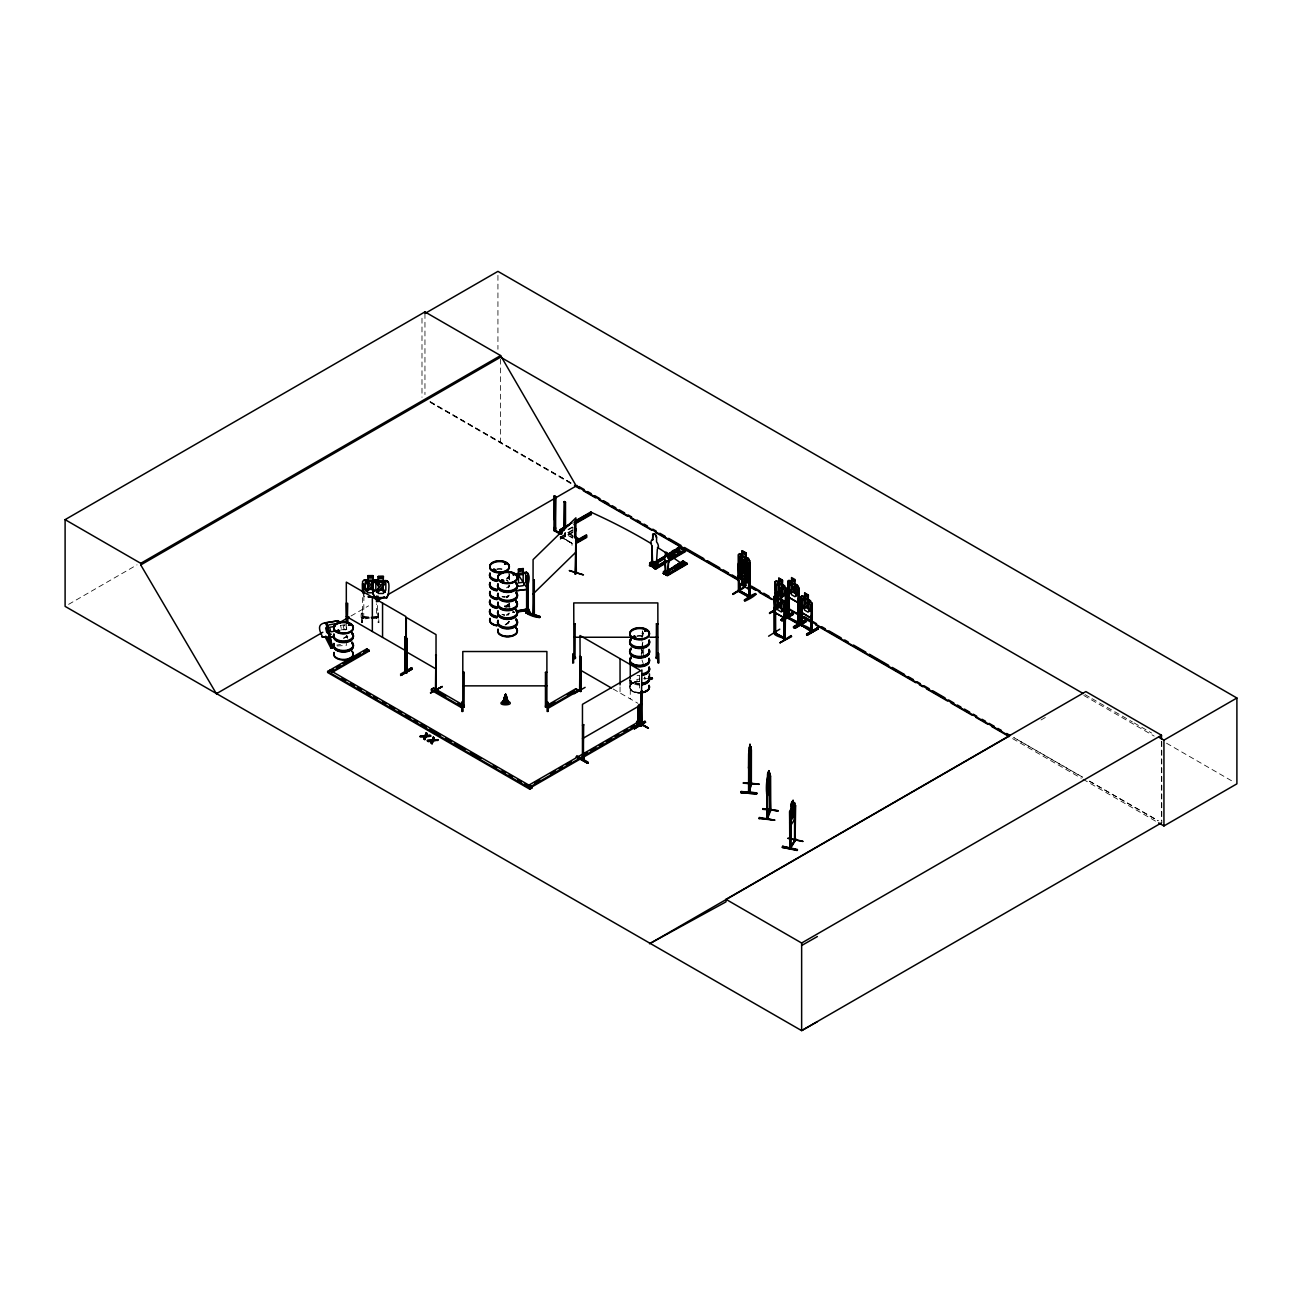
<?xml version="1.0" encoding="UTF-8"?>
<svg xmlns="http://www.w3.org/2000/svg" width="1302" height="1302" viewBox="0 0 1302 1302"><rect width="100%" height="100%" fill="white"/><g stroke="black" fill="none" stroke-linecap="round" stroke-linejoin="round"><path stroke-width="0.75" stroke-dasharray="5 3.75" d="M509.31 575.923L509.31 579.911L509.554 575.256M634.627 682.036L632.593 683.241M346.934 635.832L347.292 637.964L346.576 635.767M642.293 645.011L642.862 642.277M641.691 653.295L642.309 650.561M509.359 585.2L509.18 586.258A9.977 5.761 0 0 1 508.138 587.772M509.18 603.835L509.18 603.786A9.977 5.761 0 0 1 506.559 606.488M347.846 636.434L346.316 636.206L347.439 637.964L347.325 636.645M641.935 633.244L642.57 635.311L642.537 630.835L643.416 633.83M361.468 622.682C362.233 604.698 359.71 617.278 362.347 622.682L361.549 622.6M509.18 595.177L506.559 597.797A9.846 5.696 0 0 0 509.017 595.209M508.171 623.186L509.196 621.754L506.559 624.423M514.55 612.396L513.183 612.217M362.298 616.725C370.142 617.034 353.184 620.615 369.312 618.271M362.298 617.978L369.312 617.945M376.359 618.287C378.019 614.3 377.287 618.922 376.652 618.287L376.49 603.803M508.154 596.218L506.559 597.423M632.56 682.964C627.58 685.08 629.794 691.72 634.627 692.273M362.461 616.725L362.64 618.385L362.461 595.763M363.844 617.067L369.312 617.05M376.49 616.676C380.477 620.468 376.441 609.987 377.905 603.786M343.386 638.175L347.178 635.962M343.858 638.354L347.097 636.45M68.615 604.356L137.019 564.856M350.987 616.009L368.58 605.853M567.981 529.458L572.978 526.561M568.551 529.735L575.207 526.008M564.987 534.048L564.368 532.974M560.185 537.108L575.012 528.449M572.782 530.451L560.723 537.417L560.771 539.533L560.153 537.026L572.229 543.276L562.138 537.466L572.18 543.357L571.92 545.961L571.301 543.455M563.75 536.196L565.605 536.554L563.75 535.48M560.153 539.174L575.012 530.581M572.782 532.599L560.185 539.142M1041.014 719.973L1048.045 715.905M362.347 622.682L362.233 612.868L362.2 622.568M634.644 682.036L639.624 681.272M340.522 625.465L345.518 624.569L346.544 629.192M343.24 629.761L346.771 629.289L345.648 624.39M336.762 645.108L340.473 644.474M337.267 645.987L346.316 645.385L346.316 643.286M514.241 612.054L513.021 612.607L513.167 611.338M513.037 612.282L514.42 612.086M363.958 617.099L362.347 617.083M641.3 653.213L641.43 658.34M641.609 636.141L642.553 636.385M644.327 678L644.588 677.04L644.799 678.456M648.51 678.228L636.857 679.4L637.02 680.62M378.036 612.819L378.117 622.633L378.996 622.633L378.15 612.884M361.386 613.584L362.265 612.868M371.07 617.05L376.652 617.034M369.312 617.376L363.73 616.627M371.07 617.376L376.327 616.676M371.07 617.945L378.068 617.929L371.07 618.271M639.624 693.038L634.644 692.29M642.293 643.562L641.87 653.116M644.75 677.121L645.011 679.188M378.182 613.421L378.329 622.551M429.953 401.813L572.717 483.921M1082.483 777.082L1013.737 737.55L1082.336 777.164M1089.53 781.135L1158.259 820.667M1085.005 694.568L1090.279 697.612M1092.02 698.621L1132.366 721.91M1134.123 722.919L1151.652 733.042M1083.834 695.463L1154.207 736.102M1166.527 743.198L1233.385 781.802M1089.367 781.233L1157.983 820.83M430.246 401.651L576.249 485.955M430.246 402.367L572.75 484.637M1012.614 738.608L1081.246 778.222M1083.004 779.231L1156.892 821.904M572.847 535.415L568.502 532.909L568.502 535.057L572.847 537.563L572.847 522.899M573.157 536.31L567.884 533.267L567.884 535.415L573.157 538.458M560.153 536.668L572.229 543.634M613.079 688.953L637.931 703.308M346.365 637.41L346.202 635.994M630.054 680.49L629.989 680.328A9.977 5.761 0 0 0 639.624 684.592M362.737 592.703L364.283 596.772M642 659.968L643.66 665.029M643.253 633.846L642.374 630.852L641.951 641.17M642.553 632.284L643.09 634.058M642.553 633.7L643.09 635.457M642.456 651.684L644.018 656.761M340.554 625.416L341.27 628.475M1161.791 741.635L1161.791 822.701M1161.498 741.229L1161.498 820.878M644.799 677.219L644.897 679.286M643.676 649.177L643.676 653.116M642.407 642.96L642.407 649.014M642.163 646.183L642.163 652.237M641.609 646.248L641.609 652.302M639.461 675.917L639.461 688.026M630.266 680.702L630.266 698.881M629.777 679.384L629.826 687.326A9.798 5.647 0 0 0 639.624 692.973A9.83 5.68 0 0 1 629.777 687.293A9.83 5.68 0 0 1 639.624 681.613M620.045 686.919L620.045 692.973M565.507 532.453L565.605 536.554M565.052 532.73L564.987 536.912M513.021 611.37L513.021 612.607M500.603 359.189L500.603 442.989M497.934 275.357L497.934 349.213M424.957 313.489L424.957 394.555M421.994 318.209L421.994 397.24M363.893 595.746L363.73 618.385M347.439 636.711L347.439 637.964M347.146 636.613L347.325 637.899M346.316 624.39L346.316 630.233M340.945 629.891A9.814 5.664 0 0 1 346.023 629.891M637.036 636.32A9.977 5.761 0 0 1 642.195 636.32M637.069 635.848A9.814 5.664 0 0 1 642.163 635.848M639.624 692.452A9.798 5.647 0 0 1 629.826 686.789A9.798 5.647 0 0 1 639.624 681.141M629.826 687.326A9.798 5.647 0 0 1 639.624 681.662M639.624 685.047A9.814 5.664 0 0 1 630.135 680.848M639.624 684.103A9.977 5.761 0 0 1 629.989 679.839M639.624 683.469A9.814 5.664 0 0 1 631.112 680.637M639.624 675.575A9.814 5.664 0 0 1 637.069 675.38M504.964 607.171A9.977 5.761 0 0 1 510.124 607.171M504.997 606.699A9.814 5.664 0 0 1 510.075 606.699M509.342 574.377A9.83 5.68 0 0 1 506.462 578.397M496.957 568.893A9.83 5.68 0 0 1 502.051 568.893M509.131 585.884A9.977 5.761 0 0 1 508.138 587.283M506.559 580.334A9.977 5.761 0 0 1 508.138 581.522M509.001 585.314A9.83 5.68 0 0 1 506.462 587.869M506.462 579.829A9.83 5.68 0 0 1 508.024 581.001M509.001 574.491A9.83 5.68 0 0 1 506.462 579.976M509.131 573.922A9.977 5.761 0 0 1 506.559 579.488M507.975 595.649A9.798 5.647 0 0 1 506.429 596.821M509.473 574.931A9.977 5.761 0 0 1 506.559 578.999M496.925 569.365A9.977 5.761 0 0 1 502.084 569.365M507.975 596.202A9.798 5.647 0 0 1 506.429 597.374A9.814 5.664 0 0 0 504.411 596.462M509.31 585.428A9.814 5.664 0 0 1 508.984 586.909M508.04 595.893A9.846 5.696 0 0 1 506.462 597.065M508.008 604.209A9.814 5.664 0 0 1 504.411 606.276M509.131 612.884A9.977 5.761 0 0 1 506.559 615.472M508.984 604.437A9.814 5.664 0 0 1 506.445 606.976M502.084 596.853A9.977 5.761 0 0 1 504.492 597.423M508.968 621.314A9.798 5.647 0 0 1 504.395 624.748M502.035 614.381A9.798 5.647 0 0 1 504.395 614.951M509.131 603.412A9.977 5.761 0 0 1 504.492 606.911M502.084 596.365A9.977 5.761 0 0 1 504.492 596.934M508.008 613.681A9.814 5.664 0 0 1 506.445 614.853M504.411 605.935A9.814 5.664 0 0 1 506.445 606.846M508.968 621.835A9.798 5.647 0 0 1 504.395 625.269M508.984 613.909A9.814 5.664 0 0 1 508.008 615.276M509.131 613.372A9.977 5.761 0 0 1 508.138 614.772M508.968 595.714A9.798 5.647 0 0 1 507.975 597.081M509.017 621.51A9.846 5.696 0 0 1 504.427 624.96M509.31 602.956L509.31 606.911L509.342 602.956M344.884 625.53L343.223 625.823L343.907 628.752L345.567 628.475L344.884 625.53M504.46 615.114L502.067 614.544A9.846 5.696 0 0 1 504.427 615.114"/><path stroke-width="1.5" d="M554.066 496.062L553.968 530.337L555.043 530.972L555.612 496.436L554.066 496.062L555.157 496.697M554.457 519.986L554.538 495.802M555.612 496.436L555.645 530.793L553.838 530.467L560.283 534.194M767.106 816.891L767.513 817.77M769.612 811.146L770.719 810.414L770.572 776.057L769.742 776.789L770.572 776.057M770.621 809.242L769.84 810.397M749.382 757.666L749.317 792.82L751.498 782.681L750.636 783.609M749.431 790.786L748.617 792.869L750.196 786.603M751.205 750.473L750.863 749.61L751.173 784.894L751.498 783.934M505.485 697.726L505.583 694.34L508.415 702.575L505.86 704.333L502.832 702.868L505.583 694.34M750.684 758.415L748.699 770.475L750.424 763.46L750.408 749.106L749.806 755.404C748.715 744.191 749.22 778.661 749.789 757.341L750.196 759.815L750.44 758.887M652.807 535.106L652.579 539.874L652.807 535.106A2.62 1.53 59.5 0 1 654.694 534.032A2.62 1.53 59.5 0 1 656.566 537.238L656.566 541.86A5.257 3.06 59.5 0 1 657.347 549.053L656.338 565.296C645.092 564.01 659.723 559.274 652.448 563.847M667.861 573.173L668.382 562.431A3.499 2.051 59.5 0 0 667.861 557.63L667.861 554.538A1.758 1.025 59.5 0 0 666.608 552.406A1.758 1.025 59.5 0 0 665.355 553.122L665.355 556.214A3.499 2.051 59.5 0 0 664.996 560.332L666.006 571.48M668.024 554.457L668.024 557.549A3.499 2.051 59.5 0 1 668.544 562.334L668.024 573.075L664.736 571.025M740.952 792.706L756.56 793.911L740.952 792.706L741.082 791.518L756.69 792.82L756.56 793.96M741.066 792.202L756.674 793.423M741.066 791.632L756.674 792.951M759.115 818.698L759.294 817.477L774.706 820.13L759.131 818.567M759.278 818.079L774.69 820.081M652.042 563.034L652.497 563.815M651.911 561.911C652.953 572.375 649.128 558.232 653.637 562.887L653.376 566.809L653.376 563.05L652.058 563.261L652.025 546.059A5.257 3.06 59.5 0 1 652.807 539.744M652.107 563.327L653.246 563.571L652.839 562.529M652.107 563.522L652.286 563.587M653.702 562.383C654.174 562.334 654.45 562.22 653.523 563.261M748.601 767.301L748.699 753.402L748.569 792.674M504.444 704.187L505.176 694.617L502.832 702.868M560.153 530.402L559.73 533.153M533.56 580.643L534.276 579.927L533.478 615.049L533.885 614.023M576.493 573.14L575.093 573.808L575.972 572.945M749.659 596.316L748.373 595.665L749.919 595.893L749.659 597.569L738.397 591.368L738.348 554.554L739.65 553.627L742.319 555.238L742.319 551.023M739.422 591.905L739.748 590.327M739.927 591.743L739.813 583.589M654.336 562.025L653.783 563.034M666.575 571.025C662.897 573.58 667.503 569.869 665.989 571.806M664.996 571.659L669.212 574.019L668.919 572.359L666.901 574.752L663.727 572.945L665.452 570.406L663.434 571.594L663.874 573.71L684.315 562.269M666.591 571.578L665.566 571.92M767.317 784.764L767.073 783.902L767.269 819.202L767.643 818.209M782.339 847.439L782.632 846.251L797.459 850.06L782.339 847.407L797.166 850.499M782.6 846.365L797.426 849.457M405.899 670.465L404.759 669.814L405.378 670.839M581.148 691.313L579.602 690.988L579.992 656.387L581.001 656.973L581.131 691.362C576.705 690.581 582.84 690.027 579.878 689.409M639.07 704.561L639.184 725.344L639.559 723.733L637.947 723.733M638.126 724.791L636.271 723.115L529.23 784.911L529.23 785.985L531.395 787.238L531.395 786.164L638.436 724.368L639.461 725.051L639.461 704.333M777.815 597.097L775.439 595.73L774.039 596.544L774.169 633.439C774.283 636.483 790.477 639.884 784.032 638.029L775.308 633.049L784.422 637.801M774.072 632.105C776.415 630.461 775.276 636.255 775.015 632.593L774.234 632.154M784.992 638.289L784.032 637.671L784.764 638.761M784.211 639.087L784.536 604.437L785.545 605.007L784.146 604.665L784.146 639.119L784.032 637.671M784.992 616.334L786.392 616.546L786.392 590.799L785.383 590.229L785.122 639.64L785.545 605.007M766.732 793.569C765.934 789.061 766.26 774.967 769.987 773.632M766.65 817.672L766.748 819.121L767.659 773.567L767.073 818.226M785.057 616.302L786.001 616.774L786.001 587.967L782.469 584.37L782.469 580.155L778.808 578.039L778.808 582.547L776.985 582.905L776.985 590.783L778.205 593.745M791.535 582.043L789.712 582.401L789.712 590.278L791.535 594.705L794.952 596.69L796.775 594.363L796.775 586.47L794.952 584.012L795.197 579.65L791.535 577.535L791.535 582.043L789.045 580.318L787.759 581.229L787.71 618.076L798.842 624.39L798.728 587.462L797.394 585.428L788.979 580.562M798.11 589.188L797.719 623.87C797.036 620.208 800.616 624.325 797.784 622.584M799.135 622.795L798.696 624.39M804.669 597.195L802.178 595.763L800.893 596.658L800.844 625.465L802.488 625.774L802.341 611.891M808.33 595.079L808.086 599.441L809.909 601.915L809.909 609.792L808.086 612.119L804.669 610.15L802.846 605.707L802.846 597.83L804.669 597.472L804.669 592.963L808.33 595.079L808.33 599.311L811.976 602.907L811.976 631.779C804.75 627.971 800.974 624.895 801.218 623.853M811.244 605.153L810.853 631.128M810.853 629.908L812.188 630.135M810.853 605.381L812.253 605.739L812.253 631.486C812.481 626.962 789.272 620.305 811.13 629.94M505.371 694.389L503.077 702.038M411.969 669.065L400.853 675.006M525.992 613.096L526.415 611.989L540.053 616.546C540.281 619.459 524.625 614.072 526.431 611.973M539.614 617.669L526.024 612.998M539.972 617.229L526.366 612.558M675.884 566.533L677.333 567.591L678.017 566.354M503.321 703.65L506.071 694.584M337.609 631.649L337.364 630.673M338.943 631.649L338.52 630.298M339.187 630.673L339.09 631.535M349.392 625.025C347.406 624.309 351.263 624.716 348.659 625.237M349.815 625.074L348.903 624.293M348.871 624.96L350.124 624.895L349.05 624.407M500.961 580.692C502.019 584.354 505.453 578.283 502.572 581.587M505.502 563.213C506.803 563.652 503.874 563.245 504.671 564.254M501.791 580.09L501.514 581.343M501.791 581.441L500.847 580.822L502.702 581.701M503.142 581.343L501.416 580.497M505.046 563.522L505.404 564.026M503.809 581.278L502.572 580.106M513.737 574.703C512.955 575.696 512.386 573.222 513.932 575.061M633.586 637.492C630.786 637.475 639.201 638.354 634.041 636.271M635.311 636.922L634.155 636.694M635.832 637.052L634.123 637.654M645.515 630.135L644.978 630.233M645.955 631.031L645.011 631.096L645.613 630.266M644.571 630.982L645.401 630.982M646.183 630.705L644.978 631.275L644.978 630.412M795.131 839.611L794.562 840.848L794.611 806.426L795.62 805.759L795.066 840.946L794.35 802.488L789.614 811.504L789.793 848.448L795.652 838.879M790.884 846.479L790.119 847.651L790.965 846.398M790.867 847.814L790.835 813.376L789.842 814.027L790.835 813.376M749.334 747.527L750.098 744.337L748.829 754.428L749.431 792.039M749.334 748.927L749.789 747.153M748.715 753.5L750.44 746.518L750.831 747.267M748.878 753.516L749.903 750.18L749.203 760.824M750.603 746.73L750.082 748.796L749.936 744.321M743.361 783.218L759.082 784.032L743.475 782.681M748.569 791.421L750.636 783.967L750.619 746.534M750.652 783.511L750.863 782.697M748.487 791.404L749.317 791.567L751.173 784.016M665.843 571.139L665.745 570.569M576.314 756.836L576.932 755.795L588.146 762.191L587.544 763.265L576.314 756.869L587.544 763.232M588.146 762.907L576.77 756.511L588.081 762.76M791.388 807.207C789.191 805.124 795.896 796.124 791.388 802.992L790.395 848.546L790.981 847.732M783.788 617.587L784.878 614.137L784.878 602.891M785.008 614.072L783.869 617.783L775.292 612.819L774.039 596.544M665.452 570.406L665.355 572.229M784.667 602.68L785.887 599.294L785.887 588.032M786.115 599.327L784.862 602.793M787.759 592.556L788.882 597.406L797.475 602.37C798.956 597.113 800.6 589.839 797.442 585.314L795.197 583.866M797.475 602.37L798.728 598.887M801.007 596.593L800.893 607.985L802.016 612.835L810.609 617.799L811.862 614.316M739.341 583.866L738.201 579.016L739.227 583.931L748.064 588.748L749.203 585.168M748.064 588.748C750.424 582.206 749.919 573.205 748.178 565.996L739.585 561.26M738.332 564.645L739.699 561.178M749.545 571.903L748.276 575.565L739.503 570.715L738.348 565.865M767.659 773.567L768.929 770.67L768.75 774.869M767.887 773.827L768.929 770.67M767.887 775.227L768.538 772.07M767.155 788.589L767.692 790.509L769.661 773.079M767.692 787.124L768.717 776.513L767.692 779.247L767.741 818.405M769.661 789.842L767.106 796.759L766.601 793.423M762.63 809.307L778.238 810.723L762.809 808.754M770.621 809.177L769.694 811.211M766.78 819.039L769.921 810.397M770.231 810.397L766.78 817.786M767.431 819.023L770.67 810.332L769.694 810.332L767.643 817.314M653.995 562.969L654.597 562.431M782.551 846.984L797.377 850.092M526.529 589.253C528.124 584.565 531.525 575.321 526.545 572.262L523.306 572.717L525.683 574.036L525.683 581.913L523.176 585.656L518.489 586.323L515.966 583.296M526.643 589.383L516.764 590.685L526.659 589.415L528.368 584.94M420.155 736.265L424.826 736.232L423.899 738.429L424.81 739.65L427.007 733.417L426.112 732.896L424.973 736.362L420.155 736.265L424.973 735.646M424.81 739.65L427.007 733.417M432.036 743.833L433.175 740.333L437.928 739.715L433.175 741.05L432.036 743.833L431.141 742.596L432.069 740.415L427.398 740.447L428.244 741.635L432.069 741.131L433.338 737.078L434.233 738.299L433.338 740.447L437.928 740.431M424.973 736.362L426.112 732.896M433.338 737.078L432.215 740.529L427.398 741.147M386.824 597.781L388.598 593.468L386.824 597.781L374.667 597.716L373.072 593.517L374.667 597.716M423.899 739.145L424.826 736.232M431.141 743.312L432.069 741.131M433.175 741.05L434.233 737.583M769.515 612.819L775.959 609.124M769.515 613.291L775.878 609.613M781.705 620.696L793.471 613.893L781.753 620.631M782.225 620.875L793.374 614.446M795.376 627.743L806.589 621.282L795.376 628.215M574.052 693.836L585.119 687.358M768.603 636.19L779.784 629.175M732.945 593.745L743.93 587.153L733.01 594.444M732.912 594.265L743.93 587.869M638.061 705.928L638.061 724.84L638.322 723.147M775.683 633.716L775.569 613.47M751.466 784.097L750.88 783.853M751.335 783.56L751.173 783.658M461.771 702.234L462.568 701.615L462.682 711.429L461.803 711.429L462.47 702.152M573.401 653.604L573.629 662.832L572.766 662.832L573.319 653.637L572.766 662.799M774.967 610.41L775.081 606.504M786.538 615.309L784.846 614.935L786.115 616.839M784.846 616.172L784.878 614.87M788.442 617.783C787.824 615.618 787.922 616.253 788.654 617.311M797.784 623.837L798.354 622.258L788.947 617.766L797.996 622.551M575.175 572.489L576.493 571.887L575.11 572.359M575.045 573.726L575.875 573.856L575.891 517.838L533.088 559.616L533.006 614.902L533.804 614.105M576.347 573.287L575.891 538.686L575.093 573.808M540.037 616.562L526.366 612.086M770.475 811.113L769.677 772.9M795.62 805.759L794.611 806.426M790.233 826.086L789.679 822.734L790.379 826.135L794.48 819.463L795.066 814.466M788.003 838.407L802.829 841.499M790.493 848.399L795.62 840.099M750.766 784.032L751.335 784.813L751.4 749.659M749.236 792.788L749.203 752.947M326.135 623.967L327.062 623.804L326.135 623.967L331.115 645.532M333.589 636.629C332.043 639.022 311.975 635.376 327.86 637.443M327.844 637.654L331.18 646.069L327.014 637.947M339.887 621.933L337.755 620.68C325.793 623.723 313.766 620.24 322.522 636.824M793.374 588.178C794.708 582.58 799.07 587.348 794.155 589.611L796.58 596.023L793.423 590.099C791.974 595.844 787.677 591.238 792.641 588.716L790.363 582.564L793.292 588.065M806.491 603.607C807.826 598.025 812.188 602.793 807.289 605.056L809.714 611.452L806.556 605.528C805.238 611.419 800.697 606.569 805.775 604.144L803.48 598.009L806.329 602.989M406.875 671.718L407.233 671.425M407.217 638.371L406.761 672.988L407.217 651.993M435.535 689.523L435.861 688.009M338.276 631.356L337.348 631.128L338.52 630.738M374.553 581.782L371.379 586.209L374.699 590.783M492.807 570.016L493.816 569.348M493.474 570.536L493.751 569.576M494.76 570.292L493.621 569.885M495.655 570.325L494.011 570.699M534.325 614.398L534.276 579.927M374.455 590.506L372.73 592.768L367.913 592.784L365.325 589.415L365.325 581.522L367.913 580.106L367.734 575.647L372.909 575.63L372.909 579.862M782.225 597.195L784.048 594.868L784.048 586.974L782.225 584.517L782.469 580.155M526.626 610.312L526.659 609.01L528.01 608.848M528.156 573.58L528.107 610.443L528.14 576.086L526.626 575.972M795.164 839.692L794.887 838.797M790.119 846.398L790.298 848.562M464.375 705.782L462.796 705.472L464.049 705.83M464.049 705.375C464.456 709.59 461.266 704.17 462.959 706.628M575.338 657.168L573.743 656.859L575.338 657.526M573.677 656.794C571.936 659.072 576.835 659.349 575.338 656.859M547.052 705.782L545.505 705.44M657.966 658.063C654.646 659.935 659.203 655.248 657.966 658.486L657.835 602.924L573.743 602.924L573.922 658.519L573.905 656.778M406.208 672.646L406.322 617.457L436.04 634.611L435.991 689.865M575.565 573.97L576.363 538.849M569.397 570.732L583.459 574.882L569.446 570.488M533.478 613.795C536.326 612.086 531.362 613.47 533.787 613.681M533.625 614.967L533.576 612.884M533.088 593.956L575.891 552.162M794.969 840.05L790.9 846.723M790.33 846.349L789.744 848.237M367.734 579.862L364.218 579.878L362.558 581.489L362.737 592.801M388.419 582.287L386.694 580.887L374.716 580.676L373.072 582.287L373.072 593.614M373.251 582.336L374.797 580.92L378.426 580.904L378.426 576.574M582.336 759.505C584.403 760.693 582.889 756.25 583.459 758.936L583.459 724.612L583.084 759.75M582.45 759.473L582.466 704.333L641.919 669.993L640.975 725.67M640.975 724.417L640.812 725.849L641.544 724.742M641.495 725.963L642.325 725.458L641.919 690.857L640.926 691.443L640.926 725.784M675.998 566.614L677.837 566.468M348.969 624.244L348.529 625.139M339.35 631.861L339.204 630.51M505.16 564.026L506.039 564.14L504.737 564.075M501.01 580.611L502.084 580.106M634.155 636.255L633.081 637.638M634.937 636.239L634.871 637.248M635.067 637.606L634.871 636.304M775.081 596.609L775.032 581.734L776.317 580.822L778.808 582.271M801.007 596.788L802.227 595.925M741.782 568.339L739.373 566.842L738.201 567.688M745.574 585.542L745.574 581.31L748.243 582.922L749.431 581.88M748.243 582.922L749.545 581.994M515.966 575.403L518.489 573.645L518.277 569.202L523.306 568.502L523.176 572.978M462.617 706.726L464.375 707.035M464.049 706.612L464.212 672.385L462.796 672.385L464.212 672.385M575.175 623.788L573.743 623.788L575.175 623.788L575.012 658.015M464.212 707.035L462.796 707.035L462.796 651.521L546.889 651.521L546.889 707.035C549.053 704.61 542.755 708.613 546.889 705.472M656.257 658.128L656.42 623.788L657.852 624.097L656.42 623.788M657.803 657.217L656.257 657.184M668.903 561.227L685.633 551.478L685.178 550.307L679.53 547.117L656.013 561.65M650.463 566.175L650.772 566.028M681.076 548.939L680.686 548.467M665.892 561.162L653.783 567.997L655.02 568.73L685.194 550.73L679.53 547.572L655.866 561.536M654.89 568.616L655.329 566.126L658.356 564.336L654.89 565.865L654.89 567.656L650.137 564.97L650.137 563.18L652.725 561.146L649.698 562.936L649.698 565.166L655.736 569.12M683.338 561.048L663.141 573.303L667.47 575.728L687.407 563.961L683.338 561.048C675.95 562.838 692.387 567.102 681.32 562.236M666.494 574.979L666.982 575.451M686.903 563.701L686.659 563.554M686.821 563.636L683.338 561.341L663.125 573.271M748.276 565.914L749.431 570.748M738.218 575.907L739.536 578.121L748.308 582.678M741.945 583.687L742.189 579.309L740.333 576.867L740.333 568.99L742.189 566.647L745.688 568.567L747.56 572.978L747.56 580.855L745.688 581.245L745.688 585.737L741.945 583.687L742.075 579.39L739.585 578.007M745.688 585.737L742.075 583.605M745.932 552.878L745.688 557.24L747.56 559.681L747.56 567.574L745.688 569.918L742.205 567.981L740.333 563.571L740.333 555.694L742.205 555.319L742.205 550.811L745.932 552.878L745.818 557.175L748.308 558.542L739.585 553.871M738.787 556.768L739.813 557.337M749.545 560.723L748.357 558.444L749.545 560.723L749.545 597.504L748.585 595.779M748.52 574.719L748.894 562.366L749.919 562.936L750.05 597.341L738.787 591.108L738.592 554.603M749.919 562.936L748.52 562.594M749.545 572.066L749.675 560.657M738.787 591.108C737.762 585.054 740.757 600.173 739.422 581.799M744.402 600.027C758.122 589.546 760.677 593.875 745.037 601.085L744.484 600.124M744.402 600.743L755.388 594.038M739.373 566.842L747.966 571.806M747.901 571.757L749.334 573.905M656.566 537.238L656.338 537.368A2.62 1.53 59.5 0 0 654.45 534.162A2.62 1.53 59.5 0 0 652.579 535.252M652.025 546.059L652.579 563.18M680.116 553.285C678.049 558.265 666.608 551.804 674.485 550.095L680.116 553.724L674.485 550.095M685.178 550.307C683.111 555.287 671.669 548.809 679.53 547.117M654.955 562.952L679.953 548.337L679.53 547.572M655.297 563.131L665.289 557.305M668.577 555.303L680.637 548.191M655.443 563.245L665.403 557.37M668.723 555.417L679.026 549.444M656.045 563.571L664.492 558.721M669.326 555.742L679.416 549.916M665.127 571.464L664.996 560.332M653.783 567.997L665.843 560.885M668.723 559.193L682.427 551.088M669.212 559.209L682.492 551.381M667.129 556.507L671.36 558.9L682.883 551.836M671.262 558.688L654.646 568.502M665.338 562.757L655.329 568.583M668.658 560.804L685.194 550.958M655.687 569.12L665.729 563.229M674.127 566.484C685.194 571.35 668.756 567.07 676.145 565.28L679.904 567.705L676.145 565.28M677.951 564.222C689.018 569.088 672.581 564.824 679.97 563.034L683.729 565.459L679.97 563.034M663.662 573.612L682.704 563.245M687.147 563.652L666.901 575.386L667.194 573.726L669.212 572.522M666.168 574.963L686.382 563.034M666.25 575.045L686.414 563.229M668.317 574.28L687.098 563.164M347.325 623.023L347.715 603.331M404.759 636.743L406.159 637.085L404.759 636.743L404.759 671.197L405.768 671.653M411.644 667.666L400.544 674.127L401.162 675.201L412.246 668.691L411.692 667.698L401.162 675.168M580.627 691.525L581.001 656.973M583.459 724.612L582.466 725.198L583.849 724.823M641.202 726.06L641.316 691.671L642.309 691.085M647.924 727.737L637.231 721.617M633.846 727.753L644.913 721.275L645.548 722.35L644.978 721.324L633.862 727.769L634.465 728.827L645.532 722.268M791.03 635.588L779.931 642.765L791.632 636.613L791.079 635.669M644.995 721.861L634.465 728.794M633.846 728.469L645.076 721.992M400.577 675.526L412.002 669.277M436.105 688.595L435.486 689.621L435.926 654.971L435.861 689.263M436.43 655.248L435.535 655.199M430.734 692.957C465.611 673.655 406.94 705.326 442.175 686.675M817.396 1021.663L801.641 1030.631L65.1 606.374L65.1 519.644L424.957 311.894L500.603 355.56L576.249 485.955L738.234 579.471M65.1 519.644L140.746 563.327L500.603 355.56M217.239 693.234L216.376 693.722L140.746 564.938L500.603 357.171L1083.248 693.559M216.376 693.722L322.815 632.267M338.666 623.121L349.213 617.018M377.385 600.759L384.415 596.707M387.931 594.672L577.095 485.467M563.961 530.077L564.433 501.547L565.507 502.165L565.507 528.417M563.961 501.807L565.507 502.165M554.457 527.245L555.694 527.961L555.075 531.183M555.075 530.467L560.495 532.876M559.73 529.93L571.773 522.981M575.207 520.995L590.685 512.06A235.629 84.109 20.9 0 1 651.472 543.748M570.097 524.055L559.762 530.012L559.762 532.046M575.256 521.077L591.32 512.418L591.32 514.55L574.068 524.413M568.941 525.324L559.73 530.646L560.967 529.93M574.068 522.379L591.32 512.418M561.732 533.95L561.732 530.386L560.495 531.102M576.932 522.151L589.025 515.169M559.73 532.079L563.782 530.451M333.182 669.309L329.797 671.246L329.797 670.172L531.965 786.896L531.965 787.97L529.8 789.224L327.632 672.499L327.632 671.425L366.969 648.721L369.133 651.049L331.961 672.499L331.961 671.425L369.133 649.975M336.551 667.356L339.936 665.403M343.305 663.45L360.198 653.702M363.584 651.749L366.969 649.796L369.133 651.049M575.565 540.997L586.209 534.959M576.819 540.981L586.779 535.236L586.779 537.384L576.819 543.032M575.565 543.146L586.209 536.994M431.434 689.23L433.599 687.977L463.333 705.147L461.168 706.4L431.434 689.23L431.434 690.304L461.168 707.474L463.333 706.221M431.434 690.304L433.599 687.977M503.841 700.785C492.612 706.286 518.619 706.01 507.389 700.785M546.124 705.863L575.858 688.693L578.023 689.946L578.023 691.02L548.288 708.19L546.124 705.863L548.288 707.116L578.023 689.946M546.124 706.937L554.864 701.876M567.102 694.812L574.101 690.776M776.317 580.822L784.78 585.851M775.032 581.734L775.78 596.3M775.471 584.5L776.48 585.086M797.719 589.399L799.119 589.757L799.233 624.163L788.198 617.783L787.824 583.687L789.207 584.045M774.153 596.674L775.487 595.909M786.392 590.799L784.992 590.441M781.233 599.359L781.477 594.981L781.477 599.213L785.122 602.826L783.837 600.727L775.325 595.811M781.477 599.213L783.169 601.752L783.169 609.629L781.346 611.956L777.929 609.987L776.106 605.544L776.106 597.667L777.929 597.309L777.929 593.094M788.882 597.406L797.605 602.289M769.58 613.519L775.959 609.841M802.178 595.763L810.641 600.792M775.292 612.819L783.902 617.522M801.869 624.732L802.065 626.05L802.341 600.01M791.958 612.9L780.728 619.947L792.511 613.844L791.942 612.851L780.842 619.898M800.893 607.985L802.146 612.77L810.609 617.799M582.466 738.657L641.919 704.333M793.553 626.88L804.685 620.387L793.471 626.783L794.09 627.841L805.222 621.331L794.074 627.759M793.618 627.483L804.701 620.924L793.471 627.483M534.504 782.941L539.76 779.914M550.29 773.827L555.547 770.784M559.063 768.766L562.578 766.748M566.077 764.713L571.35 761.67M583.621 754.59L587.137 752.556M590.652 750.538L595.909 747.494M599.425 745.46L602.924 743.442M606.439 741.408L611.696 738.38M615.211 736.346L618.727 734.328M623.983 731.285L627.499 729.25M630.998 727.232L634.513 725.198M327.632 671.425L529.8 788.149L638.436 725.442L638.452 705.7M806.589 634.155L817.802 627.776L806.622 634.172L807.224 635.23L818.356 628.72L806.589 634.871M806.67 634.269L817.819 627.824M807.207 635.148L818.307 628.687M650.349 943.283L725.995 901.847L725.995 899.34L1085.852 691.574L1161.498 735.256L1161.498 739.227M649.503 943.771L1009.375 736.004L785.773 606.911M725.995 899.34L801.641 943.022L1161.498 735.256M1158.666 737.095L1163.939 740.138L1236.9 698.002L1236.9 783.837L1163.939 825.956L1158.65 822.913M1161.498 822.864L801.641 1030.631L801.641 943.022M801.641 945.512L817.396 936.545M378.426 580.806L375.839 582.222L375.839 590.099L378.426 593.468L383.244 593.468L385.831 590.083L385.831 582.189L383.244 580.79L383.423 576.428L378.247 576.444L378.247 580.659M677.854 567.167L676.438 567.298M641.691 723.945L641.691 725.198M501.254 580.432L502.718 580.204M633.325 636.58L634.399 636.32M633.928 636.743L634.937 637.313M554.457 530.109L560.283 533.478L560.348 530.288L560.299 532.355M583.019 758.464L583.573 757.618M526.936 609.385L528.238 609.206M528.01 610.475L528.303 609.141L526.61 609.385M493.751 569.299C490.594 570.081 496.257 572.701 495.525 569.706M494.825 570.357L493.751 570.357M501.791 580.383L502.865 580.383M502.865 581.164L501.791 581.164M338.032 630.298L336.795 631.47M526.74 608.945L516.699 611.191M738.657 589.79L739.943 590.441M748.78 595.388L748.585 597.032L748.894 588.618M774.446 631.763L774.657 633.016M324.524 623.121L337.755 620.81L339.92 622.861M338.341 623.251L329.08 624.83L325.679 627.971L326.737 632.544L331.261 634.318M335.2 626.343L329.65 627.287L330.708 631.861L334.402 631.226M327.827 637.492L333.54 636.466M326.672 637.752L331.001 646.183L332.205 645.971L332.205 648.07L331.001 648.282L325.809 638.159L325.809 636.06M801.218 625.106L801.007 624.244M516.568 610.882L526.464 609.434M516.568 611.777L528.173 610.085M516.699 612.07L528.14 610.41M527.847 609.352L530.988 614.446M518.489 569.413L523.176 568.762M514.843 573.922L518.31 573.531M514.892 574.019L526.594 572.359M426.096 735.565L429.839 735.044L430.685 736.248L425.949 736.867M430.685 736.248L426.096 736.281L430.685 735.532M420.155 736.981L424.826 736.948M433.338 739.731L437.928 739.715M427.398 740.447L432.215 739.813M575.012 657.217L573.905 656.81M648.51 678.196C653.604 676.243 653.669 680.1 648.656 679.416M636.727 721.861L648.005 728.257M495.818 570.243L494.288 569.495M339.594 630.803L337.999 630.217L337.462 631.535M527.815 610.036L526.968 610.687M749.073 596.739L748.52 584.81M775.113 633.879L775.195 599.555L774.169 598.969M405.15 670.839L405.15 648.184M579.878 690.646L580.22 689.474M638.989 725.279L638.061 724.693M788.752 618.596L788.817 584.256M811.83 630.526L811.976 631.779M374.553 591.287L373.186 591.189L370.338 587.121C368.124 593.403 362.168 592.426 369.247 586.193C362.363 580.269 368.336 579.325 370.256 585.233L372.974 581.392L374.65 581.343M367.734 575.744L372.909 575.728M378.247 576.542L383.423 576.428M372.73 575.777L372.73 580.09L376.262 579.846L378.085 581.424L376.18 580.09L364.283 580.122M383.244 580.887C391.349 578.43 388.37 588.764 388.598 593.566M363.893 594.054L363.893 583.947L362.461 583.638L362.477 592.036M368.254 596.755L376.18 596.837M368.206 596.902L376.311 596.983M374.797 597.569L386.694 597.537M658.828 653.685L658.275 662.734L657.998 653.002L658.063 662.832L658.926 662.816L658.063 653.067M575.338 658.421L573.743 658.112L575.175 658.421M545.457 672.385L546.889 672.385L545.457 672.385L545.457 707.035L546.71 706.677M547.003 701.615L547.979 711.397L547.1 711.429L547.214 702.234M547.003 702.331L547.865 702.315L547.979 711.429M545.457 707.035L546.889 707.035M573.743 637.248L631.812 637.248M649.828 637.248L657.835 637.248M462.796 685.861L546.889 685.861M793.081 804.636L793.96 804.636L793.081 817.314L791.437 819.934L790.558 817.949M582.857 759.75L582.857 725.409M656.42 657.266L656.306 658.486M494.288 569.283L495.362 569.625M337.999 631.421L338.553 631.421A9.977 5.761 0 0 0 336.437 632.333M684.885 551.104L684.087 550.111M649.307 565.556L650.04 565.947M750.847 747.104L750.603 784.732M743.377 783.023L758.985 784.341M770.019 773.486L769.742 811.13M527.88 608.636L530.305 614.511L528.173 608.831M795.066 803.139L794.838 814.499M789.777 822.897L789.679 811.471M795.668 838.748L794.562 839.595M788.052 838.211L802.862 841.255M406.712 672.939L406.826 638.598M494.044 570.797L493.263 569.674L493.816 570.292M338.797 630.559L338.553 630.51A9.83 5.68 0 0 0 336.534 631.356M526.317 612.705L540.053 617.262M547.8 702.234L547.898 711.331M639.461 669.863L579.992 635.522L580.22 690.711M811.423 629.68L812.383 631.503L801.332 625.172L800.942 599.652L801.951 600.238M653.067 563.229L653.213 562.366M502.865 580.09L503.142 580.35M506.803 701.257L508.415 702.575M372.73 580.09L375.318 581.489M742.075 550.876L745.818 552.943M748.39 565.833C733.937 552.439 739.406 570.13 738.201 579.13M745.688 566.533L742.205 564.612L742.205 556.719L745.688 558.656L745.623 570.341L748.015 571.692M755.941 594.509L755.306 593.452M741.912 564.319L745.379 566.256M676.503 548.907L682.134 552.097M671.458 551.885L677.089 555.075M672.971 556.312L668.756 553.48L674.387 557.11M667.129 556.052L671.36 558.444M651.651 562.073L653.376 563.05M654.743 564.075L657.917 565.865L657.917 564.091M651.911 565.67L653.637 566.647M785.545 639.347L774.56 633.081L774.56 606.83M579.602 656.615L580.627 657.184M636.629 721.324L648.461 728.078M579.992 690.727L581.001 691.167M347.325 603.558L346.316 602.989L346.69 622.226M1236.9 698.002L497.934 271.369L424.957 313.489L424.957 311.894M778.808 578.316L782.225 580.285M804.669 593.256L808.086 595.226M781.477 594.981L777.522 592.866L779.914 589.22L777.62 583.068L780.63 588.683C781.981 583.084 786.327 587.853 781.428 590.115L783.674 596.495L780.695 590.603C778.726 595.047 776.415 591.515 777.815 597.39M777.815 593.159L781.233 595.128M578.853 486.476L584.142 489.536M587.658 491.554L591.173 493.588M594.705 495.623L599.978 498.682M603.51 500.717L608.783 503.76M612.298 505.794L615.83 507.829M619.345 509.863L624.635 512.907M628.15 514.941L631.665 516.975M636.955 520.019L640.47 522.053M644.002 524.088L647.517 526.122M652.807 529.165L656.322 531.2M659.837 533.234L665.127 536.294M668.642 538.328L680.979 545.44M684.494 547.475L703.861 558.656M707.377 560.69L719.713 567.802M723.228 569.837L728.502 572.88M732.033 574.914L737.306 577.958M751.4 586.095L760.205 591.173M763.721 593.207L769.01 596.267M797.182 612.526L800.697 614.56M804.213 616.595L809.502 619.638M813.018 621.672L816.549 623.707M821.822 626.75L825.338 628.785M828.869 630.819L841.19 637.931M844.705 639.966L848.237 642M853.51 645.06L865.846 652.172M869.362 654.206L888.729 665.387M892.244 667.421L904.581 674.534M908.096 676.568L913.386 679.611M916.901 681.646L920.416 683.68M923.948 685.715L929.221 688.758M932.753 690.792L945.073 697.905M948.588 699.939L953.878 702.999M957.393 705.033L960.909 707.067M964.44 709.085L969.713 712.145M973.245 714.18L976.76 716.214M982.05 719.257L985.565 721.292M989.081 723.326L994.37 726.37M997.885 728.404L1001.417 730.438M1006.69 733.482L1010.222 735.516M748.796 585.574L773.437 599.799M574.507 485.662L579.781 488.706M583.296 490.74L595.616 497.852M599.132 499.887L627.287 516.129M630.803 518.163L651.928 530.353M655.443 532.388L738.136 580.139M748.699 586.226L755.73 590.294M759.245 592.329L771.565 599.425M790.916 610.605L810.283 621.786M815.557 624.83L915.843 682.736M919.358 684.771L922.89 686.789M926.406 688.823L947.514 701.013M951.03 703.047L972.155 715.237M975.67 717.272L987.99 724.384M991.506 726.418L1009.099 736.574M805.238 621.412L804.62 620.338M785.562 616.009L786.327 616.448M591.32 514.55L590.685 512.06M574.703 521.467L574.703 537.921M574.589 524.934L574.589 525.65M574.703 536.489L579.032 538.995M574.914 537.319L578.413 539.353L578.413 541.502M561.732 530.386L561.585 533.869M579.992 669.863L611.338 687.961M638.436 725.442L636.271 723.115M578.023 691.02L575.858 688.693M346.316 616.448L405.768 650.788M406.322 651.781L436.04 668.951M435.356 690.06L445.837 696.131M458.092 703.194L461.592 705.212M529.23 784.911L531.395 786.164M342.1 678.358L345.616 680.393M350.889 683.436L354.404 685.47M357.92 687.489L361.435 689.523M366.725 692.566L370.24 694.601M373.755 696.635L377.271 698.653M382.544 701.697L386.059 703.731M389.575 705.765L394.848 708.809M398.363 710.843L401.879 712.861M405.394 714.896L410.667 717.939M414.182 719.973L417.698 722.008M421.213 724.026L426.486 727.069M430.002 729.104L440.548 735.191M445.821 738.234L451.11 741.294M454.626 743.312L465.172 749.415M470.445 752.458L480.991 758.545M493.295 765.641L496.811 767.675M502.084 770.719L505.599 772.753M509.115 774.788L512.63 776.806M517.903 779.849L521.418 781.884M524.934 783.918L531.965 787.97M426.112 733.612L427.007 734.133M433.338 737.795L434.233 738.299M423.899 738.429L424.81 738.934M431.141 742.596L432.036 743.116M657.998 656.859L656.257 657.543M526.48 572.408L528.189 573.677M676.194 567.428L676.422 566.126L678.179 566.94M639.461 724.921L639.607 723.814M633.732 637.606L633.342 636.776M501.661 581.457L501.254 580.627M337.039 631.503L338.666 632.088L339.643 630.884M810.853 631.258L811.244 617.034M664.362 573.987L663.629 573.564L683.338 561.341M791.16 636.287L780.093 642.765M517.561 573.629L527.082 588.292M738.462 575.842L739.699 577.942M789.354 618.385L789.207 596.153M332.205 645.971L331.636 644.848L332.205 648.07M527.863 607.383L531.021 614.528M505.99 694.454L507.926 701.794M774.283 607.871L775.487 612.656M508.171 703.405L506.022 694.715L507.227 704.057M738.592 565.849L739.341 568.974M789.093 597.244L788.003 581.278M775.276 593.028L776.366 597.748M327.062 623.804L332.043 645.369M326.948 623.967L331.945 645.532M748.829 762.305L749.203 764.209L749.903 744.549M778.075 810.983L762.663 808.591M505.811 694.373L506.315 697.807M766.78 793.439L767.138 796.547M748.471 767.171L748.862 770.491M505.664 694.861L505.86 704.333M462.356 702.234L462.682 711.429M1163.939 740.138L1163.939 825.956M811.732 602.972L811.732 614.235M804.782 593.175L804.782 597.406M798.11 601.296L798.11 623.512M793.146 800.177L793.243 804.669M776.09 585.298L776.09 597.195M770.279 776.855L770.279 811.195M768.75 770.638L768.896 775.129M749.382 747.332L749.382 751.547M749.089 573.97L749.089 585.233M739.422 557.565L739.422 567.672M668.919 572.359L668.919 573.547M658.356 564.336L658.356 566.565M649.454 673.85L649.438 677.789M630.266 664.557L630.266 678.684M620.045 658.649L620.045 684.901M583.963 757.845L583.963 759.099M580.741 690.337L580.741 691.59M565.052 502.426L565.052 528.693M564.433 501.547L564.433 527.798M553.936 527.603L553.838 530.467M548.288 707.116L548.288 708.19M533.804 579.764L533.787 614.935M529.8 788.149L529.8 789.224M526.757 576.281L526.757 610.605M526.626 590.115L526.61 610.638M523.127 568.665L523.127 572.88M461.168 706.4L461.168 707.474M405.606 670.367L405.899 671.718L405.768 616.448L346.316 582.124L346.316 622.437M382.56 603.054L382.56 637.394M377.905 596.023L377.905 601.768M376.49 596.039L376.49 601.768M373.251 582.238L373.251 593.598M372.339 597.162L372.339 631.486M366.969 648.721L366.969 649.796M347.715 616.953L347.715 622.795M331.001 646.183L331.001 648.282M140.746 563.327L140.746 564.938M657.445 547.41A235.629 84.109 20.9 0 1 683.729 565.166M351.947 651A9.781 5.647 0 0 1 344.753 659.414A9.781 5.647 0 0 1 334.044 652.367M352.11 633.521A9.977 5.761 0 0 1 344.786 642.114A9.977 5.761 0 0 1 333.849 634.92M352.11 633.032A9.977 5.761 0 0 1 344.786 641.626A9.977 5.761 0 0 1 333.849 634.432M336.437 631.844A9.977 5.761 0 0 1 338.487 630.933M351.996 632.528A9.83 5.68 0 0 1 344.77 640.991A9.83 5.68 0 0 1 333.979 633.895M351.979 634.123A9.814 5.664 0 0 1 344.77 642.57A9.814 5.664 0 0 1 333.996 635.49M351.979 643.595A9.814 5.664 0 0 1 344.77 652.042A9.814 5.664 0 0 1 333.996 644.962M352.11 642.993A9.977 5.761 0 0 1 344.786 651.586A9.977 5.761 0 0 1 333.849 644.392M352.11 642.504A9.977 5.761 0 0 1 344.786 651.098A9.977 5.761 0 0 1 333.849 643.904M351.979 642A9.814 5.664 0 0 1 344.77 650.463A9.814 5.664 0 0 1 333.996 643.367M351.979 651.521A9.814 5.664 0 0 1 344.77 659.968A9.814 5.664 0 0 1 333.996 652.888M649.242 650.349A9.977 5.761 0 0 1 638.322 657.543A9.977 5.761 0 0 1 630.982 648.949M649.112 650.919A9.83 5.68 0 0 1 638.338 658.015A9.83 5.68 0 0 1 631.096 649.552M649.08 658.307A9.798 5.647 0 0 1 638.338 665.371A9.798 5.647 0 0 1 631.128 656.94M649.128 658.519A9.846 5.696 0 0 1 638.338 665.631A9.846 5.696 0 0 1 631.079 657.152M649.128 658.926A9.846 5.696 0 0 1 638.338 666.038A9.846 5.696 0 0 1 631.079 657.559M649.242 640.877A9.977 5.761 0 0 1 638.322 648.07A9.977 5.761 0 0 1 630.982 639.477M649.112 649.324A9.83 5.68 0 0 1 638.338 656.42A9.83 5.68 0 0 1 631.096 647.957M649.096 641.447A9.814 5.664 0 0 1 638.338 648.526A9.814 5.664 0 0 1 631.112 640.079M649.242 649.861A9.977 5.761 0 0 1 638.322 657.054A9.977 5.761 0 0 1 630.982 648.461M649.242 640.389A9.977 5.761 0 0 1 638.322 647.582A9.977 5.761 0 0 1 630.982 638.989M649.112 639.852A9.83 5.68 0 0 1 638.338 646.948A9.83 5.68 0 0 1 631.096 638.485M649.096 659.723A9.814 5.664 0 0 1 638.338 666.803A9.814 5.664 0 0 1 631.112 658.356M649.128 659.235A9.846 5.696 0 0 1 638.338 666.347A9.846 5.696 0 0 1 631.079 657.852M649.096 668.447A9.814 5.664 0 0 1 642.163 675.38M649.112 676.324A9.83 5.68 0 0 1 642.163 683.273M649.242 667.389A9.977 5.761 0 0 1 642.195 674.436M649.112 666.852A9.83 5.68 0 0 1 642.163 673.801M649.112 677.919A9.83 5.68 0 0 1 642.163 684.868M649.08 685.308A9.798 5.647 0 0 1 642.146 692.225M649.242 677.349A9.977 5.761 0 0 1 642.195 684.396M649.242 676.861A9.977 5.761 0 0 1 642.195 683.908M649.242 667.877A9.977 5.761 0 0 1 642.195 674.924M649.128 685.536A9.846 5.696 0 0 1 642.163 692.501M649.08 685.861A9.798 5.647 0 0 1 642.146 692.778M516.015 600.792A9.798 5.647 0 0 1 508.822 609.222A9.798 5.647 0 0 1 498.08 602.159M516.064 583.931A9.83 5.68 0 0 1 508.822 592.394A9.83 5.68 0 0 1 498.031 585.298M516.064 582.336A9.83 5.68 0 0 1 508.822 590.815A9.83 5.68 0 0 1 498.031 583.703M516.031 593.403A9.814 5.664 0 0 1 508.822 601.866A9.814 5.664 0 0 1 498.064 594.77M516.178 592.817A9.977 5.761 0 0 1 508.838 601.394A9.977 5.761 0 0 1 497.901 594.2M516.178 592.329A9.977 5.761 0 0 1 508.838 600.906A9.977 5.761 0 0 1 497.901 593.712M516.064 591.808A9.83 5.68 0 0 1 508.822 600.287A9.83 5.68 0 0 1 498.031 593.175M516.178 583.345A9.977 5.761 0 0 1 508.838 591.922A9.977 5.761 0 0 1 497.901 584.728M516.178 582.857A9.977 5.761 0 0 1 508.838 591.433A9.977 5.761 0 0 1 497.901 584.24M516.064 601.312A9.83 5.68 0 0 1 508.822 609.775A9.83 5.68 0 0 1 498.031 602.68M516.064 601.003A9.846 5.696 0 0 1 508.822 609.482A9.846 5.696 0 0 1 498.015 602.37M516.015 602.24A9.798 5.647 0 0 1 508.822 610.671A9.798 5.647 0 0 1 498.08 603.591M516.031 627.808A9.814 5.664 0 0 1 508.822 636.255A9.814 5.664 0 0 1 498.064 629.175M516.064 601.719A9.846 5.696 0 0 1 508.822 610.199A9.846 5.696 0 0 1 498.015 603.086M516.031 610.931A9.814 5.664 0 0 1 508.822 619.378A9.814 5.664 0 0 1 498.064 612.298M516.031 609.352A9.814 5.664 0 0 1 508.822 617.799A9.814 5.664 0 0 1 498.064 610.719M516.031 620.403A9.814 5.664 0 0 1 508.822 628.866A9.814 5.664 0 0 1 498.064 621.77M516.178 619.817A9.977 5.761 0 0 1 508.838 628.394A9.977 5.761 0 0 1 497.901 621.2M516.178 619.329A9.977 5.761 0 0 1 508.838 627.906A9.977 5.761 0 0 1 497.901 620.712M516.064 618.808A9.83 5.68 0 0 1 508.822 627.287A9.83 5.68 0 0 1 498.031 620.175M516.178 610.345A9.977 5.761 0 0 1 508.838 618.922A9.977 5.761 0 0 1 497.901 611.728M516.178 609.857A9.977 5.761 0 0 1 508.838 618.434A9.977 5.761 0 0 1 497.901 611.24M516.064 628.313A9.83 5.68 0 0 1 508.822 636.776A9.83 5.68 0 0 1 498.031 629.68M516.064 628.003A9.846 5.696 0 0 1 508.822 636.483A9.846 5.696 0 0 1 498.015 629.371M496.957 598.302A9.814 5.664 0 0 1 490.024 591.368M496.957 581.441A9.814 5.664 0 0 1 490.024 574.491M496.957 579.846A9.814 5.664 0 0 1 490.024 572.913M508.008 571.545A9.814 5.664 0 0 1 508.984 572.913M496.957 590.913A9.814 5.664 0 0 1 490.024 583.963M496.925 590.441A9.977 5.761 0 0 1 489.861 583.394M496.925 589.952A9.977 5.761 0 0 1 489.861 582.905M496.957 589.318A9.814 5.664 0 0 1 490.024 582.385M496.925 580.969A9.977 5.761 0 0 1 489.861 573.922M496.925 580.48A9.977 5.761 0 0 1 489.861 573.433M496.957 598.871A9.83 5.68 0 0 1 489.991 591.922M496.957 598.529A9.846 5.696 0 0 1 489.975 591.564M496.973 599.685A9.781 5.647 0 0 1 490.057 592.784M496.957 625.302A9.814 5.664 0 0 1 490.024 618.369M496.957 599.245A9.846 5.696 0 0 1 489.975 592.28M496.957 608.441A9.814 5.664 0 0 1 490.024 601.491M496.957 606.862A9.83 5.68 0 0 1 489.991 599.913M496.957 617.929A9.83 5.68 0 0 1 489.991 610.963M496.925 617.441A9.977 5.761 0 0 1 489.861 610.394M496.925 616.953A9.977 5.761 0 0 1 489.861 609.906M496.957 616.334A9.83 5.68 0 0 1 489.991 609.385M496.925 607.969A9.977 5.761 0 0 1 489.861 600.922M496.925 607.481A9.977 5.761 0 0 1 489.861 600.434M496.957 625.871A9.83 5.68 0 0 1 489.991 618.922M496.957 625.546A9.846 5.696 0 0 1 489.975 618.58M664.834 560.43A3.499 2.051 59.5 0 1 665.355 556.214M767.529 780.337L767.496 790.281L768.44 783.658C770.1 794.855 769.205 761.865 768.457 781.721L767.871 779.426L767.529 780.337M769.856 784.78L769.677 789.907L769.856 784.78M791.014 809.746L792.121 812.822L790.949 819.69L792.479 813.164L793.423 815.703L794.008 814.824L792.853 811.634L793.96 805.043L792.511 811.227L791.583 808.867L791.014 809.746M776.415 598.025L778.726 604.209C773.697 606.634 778.075 611.37 779.459 605.544L782.632 611.468L780.24 605.056C784.699 602.598 781.314 598.383 779.524 603.689L776.415 598.025M740.545 567.33L743.019 573.694C738.006 576.021 742.465 580.741 743.833 575.126L746.909 580.692L744.565 574.589C749.708 571.952 745.069 567.314 743.767 573.205L740.545 567.33M747.381 569.088L744.126 563.343C742.645 569.202 738.446 564.563 743.328 561.976L741.001 555.856L744.06 561.422C745.428 555.824 749.887 560.527 744.874 562.855L747.381 569.088M385.359 592.019L383.699 592.15L380.851 588.081C378.719 594.314 372.616 593.435 379.761 587.153C372.86 581.229 378.849 580.285 380.77 586.193C382.642 580.301 388.972 581.115 381.893 587.186L385.359 592.019M792.788 801.593L791.73 804.685L792.788 801.593M793.081 806.052L791.437 808.672L791.437 816.549L793.081 813.929L793.081 806.052M338.211 621.9L339.138 621.754L338.211 621.9M747.234 580.822L745.379 583.15L741.912 581.213L740.057 576.802L740.057 568.909L741.912 568.551L741.912 564.043L745.623 566.126L745.379 570.488L747.234 572.929L747.234 580.822M739.927 590.848L748.78 595.746L739.927 590.848M664.915 573.417L664.915 570.911L666.071 571.562L666.071 574.068L664.915 573.417M522.33 569.576L519.319 569.999L519.319 571.415L522.33 570.992L522.33 569.576M523.176 574.394L518.489 575.061L518.489 582.938L523.176 582.271L523.176 574.394M652.4 678.407L648.526 678.798L652.416 678.488M371.867 576.574L368.775 576.591L368.775 577.99L371.867 577.99L371.867 576.574M382.381 577.274L379.289 577.274L379.289 578.69L382.381 578.674L382.381 577.274M372.73 581.506L367.913 581.522L367.913 589.399L372.73 589.383L372.73 581.506M383.244 582.206L378.426 582.206L378.426 590.099L383.244 590.083L383.244 582.206M745.069 553.383L742.824 552.146L742.824 553.545L745.069 554.782L745.069 553.383M745.688 571.952L742.189 570.016L742.189 577.909L745.688 579.829L745.688 571.952M745.069 583.003L742.824 581.766L742.824 583.182L745.069 584.419L745.069 583.003M744.76 566.614L742.531 565.377L742.531 566.777L744.76 568.03L744.76 566.614M745.379 571.887L741.912 569.95L741.912 577.828L745.379 579.781L745.379 571.887M794.35 580.139L792.153 578.869L792.153 580.285L794.35 581.555L794.35 580.139M794.952 585.428L791.535 583.442L791.535 591.336L794.952 593.305L794.952 585.428M781.607 580.643L779.41 579.374L779.41 580.79L781.607 582.059L781.607 580.643M807.468 595.567L805.271 594.314L805.271 595.714L807.468 596.983L807.468 595.567M782.225 585.933L778.808 583.947L778.808 591.84L782.225 593.81L782.225 585.933M808.086 600.857L804.669 598.887L804.669 606.765L808.086 608.734L808.086 600.857M780.744 595.405L778.547 594.151L778.547 595.551L780.744 596.821L780.744 595.405M781.346 600.694L777.929 598.725L777.929 606.602L781.346 608.571L781.346 600.694M575.63 528.807L575.63 530.939L575.63 528.807M338.569 632.381A9.83 5.68 0 0 0 353.314 627.466A9.83 5.68 0 0 0 338.569 622.535A9.83 5.68 0 0 0 338.569 632.381M338.585 633.114A9.798 5.647 0 0 0 353.281 628.215A9.798 5.647 0 0 0 338.585 623.316A9.798 5.647 0 0 0 338.585 633.114M338.553 632.691A9.846 5.696 0 0 0 353.33 627.759A9.846 5.696 0 0 0 338.553 622.844A9.846 5.696 0 0 0 338.553 632.691M634.692 638.289A9.83 5.68 0 0 0 649.454 633.374A9.83 5.68 0 0 0 634.692 628.443A9.83 5.68 0 0 0 634.692 638.289M634.725 639.07A9.781 5.647 0 0 0 649.389 634.188A9.781 5.647 0 0 0 634.725 629.305A9.781 5.647 0 0 0 634.725 639.07M634.692 638.647A9.846 5.696 0 0 0 649.47 633.716A9.846 5.696 0 0 0 634.692 628.785A9.846 5.696 0 0 0 634.692 638.647M502.621 582.189A9.83 5.68 0 0 0 517.382 577.274A9.83 5.68 0 0 0 502.621 572.359A9.83 5.68 0 0 0 502.621 582.189M502.637 582.954A9.798 5.647 0 0 0 517.333 578.055A9.798 5.647 0 0 0 502.637 573.157A9.798 5.647 0 0 0 502.637 582.954M502.605 582.499A9.846 5.696 0 0 0 517.399 577.567A9.846 5.696 0 0 0 502.605 572.652A9.846 5.696 0 0 0 502.605 582.499M494.581 571.334A9.83 5.68 0 0 0 509.342 566.419A9.83 5.68 0 0 0 494.581 561.504A9.83 5.68 0 0 0 494.581 571.334M494.597 572.148A9.814 5.664 0 0 0 509.31 567.233A9.814 5.664 0 0 0 494.597 562.334A9.814 5.664 0 0 0 494.597 572.148M494.581 571.659A9.846 5.696 0 0 0 509.359 566.744A9.846 5.696 0 0 0 494.581 561.813A9.846 5.696 0 0 0 494.581 571.659M668.821 556.686A1.758 1.009 0 0 0 671.751 556.214A1.758 1.009 0 0 0 669.586 554.977A1.758 1.009 0 0 0 668.821 556.686M668.821 556.328A1.758 1.009 0 0 0 671.751 555.856A1.758 1.009 0 0 0 669.586 554.636A1.758 1.009 0 0 0 668.821 556.328"/></g></svg>
